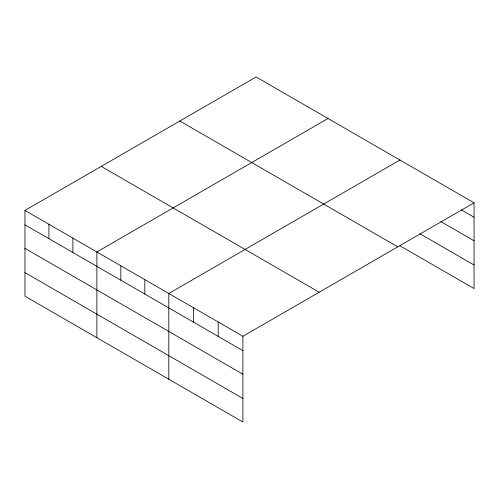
<?xml version="1.0" encoding="UTF-8"?>
<svg xmlns="http://www.w3.org/2000/svg" width="499" height="499" viewBox="0 0 499 499"><rect width="100%" height="100%" fill="white"/><g stroke="black" fill="none" stroke-linecap="round" stroke-linejoin="round"><path stroke-width="0.75" d="M474.05 202.812L256.099 76.983L24.95 210.435L24.95 296.188L242.901 422.017L242.901 336.27L474.05 202.812L474.05 288.565L399.949 245.782M328.024 118.506L96.875 251.958L96.875 337.711M399.949 160.029L168.799 293.487L168.799 379.234M461.363 209.898L474.05 217.221M440.673 221.494L474.05 240.768M419.977 233.8L474.05 265.025M179.821 121.02L397.772 246.855M101.228 166.398L319.179 292.227M24.95 210.435L242.901 336.27M24.95 224.843L242.901 350.678M24.95 248.39L242.901 374.219M24.95 272.641L242.901 398.476M218.2 322.005L218.2 336.413M193.5 307.746L193.5 322.154M144.822 279.646L144.822 294.054M120.845 265.799L120.845 280.213M72.898 238.117L72.898 252.525M48.927 224.276L48.927 238.684"/></g></svg>
